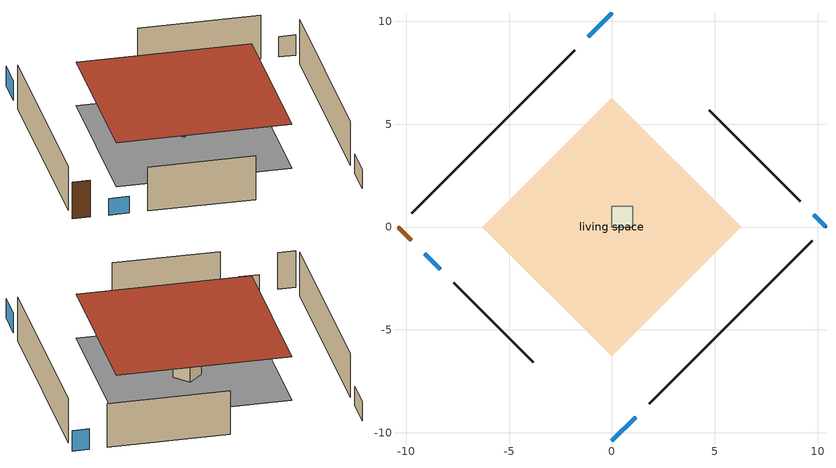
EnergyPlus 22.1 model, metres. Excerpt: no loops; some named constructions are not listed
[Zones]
central ac and furnace airloop ret air zone
 floor adiabatic (AdiabaticConst): 0,0 0,1 1,1 1,0 z0
 wall adiabatic (AdiabaticConst): 0,1 0,0 1,0 1,1 0,1 z0:1
 ceiling adiabatic (AdiabaticConst): 1,0 1,1 0,1 0,0 z1
living space
 floor adiabatic (Floor1 construction): -6.29,0 0,6.29 6.29,0 0,-6.29 z0
 wall outside (AdiabaticWallConstruction 1): -10.4,0 -9.75,-0.65 z0:2.03
 wall outside (AdiabaticWallConstruction): 10.4,0 9.8,0.6 z0:1.14; 0,-10.4 1.15,-9.25 / 0,10.4 -1.15,9.25 z0:1.08; -9.1,-1.3 -8.35,-2.05 z0:0.92
 wall outside (Wall1 construction): 9.14,1.26 4.73,5.67 z0:2.44
 wall outside (Wall2 construction): 1.81,-8.6 9.74,-0.66 z0:2.44
 wall outside (Wall3 construction): -7.69,-2.71 -3.82,-6.58 z0:2.44
 wall outside (Wall6 construction): -1.81,8.6 -9.74,0.66 z0:2.44
 window (WindowConstruction): 10.4,0 9.8,0.6 z0:1.14
 window (WindowConstruction 1): 0,-10.4 1.15,-9.25 z0:1.08
 window (WindowConstruction 2): -9.1,-1.3 -8.35,-2.05 z0:0.91
 window (WindowConstruction 3): 0,10.4 -1.15,9.25 z0:1.08
 door (Door): -10.4,0 -9.76,-0.65 z0:2.03
 roof outside (Roof1 construction): 0,6.29 -6.29,0 0,-6.29 6.29,0 z2.44
[Schedule:Compact]
mains temperature schedule: Through: 01/03, For: AllDays, Until: 24:00, 19.0544, Through: 01/04, For: AllDays, Until: 24:00, 19.0133, Through: 01/05, For: AllDays, Until: 24:00, 18.9744, Through: 01/06, For: AllDays, Until: 24:00, 18.9383, Through: 01/07, For: AllDays, Until: 24:00, 18.9044, Through: 01/08, For: AllDays, Until: 24:00, 18.8728, Through: 01/09, For: AllDays, Until: 24:00, 18.8439, Through: 01/10, For: AllDays, Until: 24:00, 18.8178, Through: 01/11, For: AllDays, Until: 24:00, 18.7933, Through: 01/12, For: AllDays, Until: 24:00, 18.7717, Through: 01/13, For: AllDays, Until: 24:00, 18.7528, Through: 01/14, For: AllDays, Until: 24:00, 18.7361, Through: 01/15, For: AllDays, Until: 24:00, 18.7222, Through: 01/16, For: AllDays, Until: 24:00, 18.7106, Through: 01/17, For: AllDays, Until: 24:00, 18.7011, Through: 01/18, For: AllDays, Until: 24:00, 18.6944, Through: 01/19, For: AllDays, Until: 24:00, 18.6906, Through: 01/20, For: AllDays, Until: 24:00, 18.6889, Through: 01/21, For: AllDays, Until: 24:00, 18.69, Through: 01/22, For: AllDays, Until: 24:00, 18.6933, Through: 01/23, For: AllDays, Until: 24:00, 18.6989, Through: 01/24, For: AllDays, Until: 24:00, 18.7072, Through: 01/25, For: AllDays, Until: 24:00, 18.7183, Through: 01/26, For: AllDays, Until: 24:00, 18.7317, Through: 01/27, For: AllDays, Until: 24:00, 18.7472, Through: 01/28, For: AllDays, Until: 24:00, 18.7656, Through: 01/29, For: AllDays, Until: 24:00, 18.7867, Through: 01/30, For: AllDays, Until: 24:00, 18.81, Through: 01/31, For: AllDays, Until: 24:00, 18.8356, Through: 02/01, For: AllDays, Until: 24:00, 18.8639, Through: 02/02, For: AllDays, Until: 24:00, 18.8944, Through: 02/03, For: AllDays, Until: 24:00, 18.9278, Through: 02/04, For: AllDays, Until: 24:00, 18.9628, Through: 02/05, For: AllDays, Until: 24:00, 19.0011, Through: 02/06, For: AllDays, Until: 24:00, 19.0411, Through: 02/07, For: AllDays, Until: 24:00, 19.0839, Through: 02/08, For: AllDays, Until: 24:00, 19.1294, Through: 02/09, For: AllDays, Until: 24:00, 19.1767, Through: 02/10, For: AllDays, Until: 24:00, 19.2267, Through: 02/11, For: AllDays, Until: 24:00, 19.2789, Through: 02/12, For: AllDays, Until: 24:00, 19.3333, Through: 02/13, For: AllDays, Until: 24:00, 19.39, Through: 02/14, For: AllDays, Until: 24:00, 19.4494, Through: 02/15, For: AllDays, Until: 24:00, 19.5106, Through: 02/16, For: AllDays, Until: 24:00, 19.5744, Through: 02/17, For: AllDays, Until: 24:00, 19.64, Through: 02/18, For: AllDays, Until: 24:00, 19.7083, Through: 02/19, For: AllDays, Until: 24:00, 19.7789, Through: 02/20, For: AllDays, Until: 24:00, 19.8511, Through: 02/21, For: AllDays, Until: 24:00, 19.9261, Through: 02/22, For: AllDays, Until: 24:00, 20.0028, Through: 02/23, For: AllDays, Until: 24:00, 20.0817, Through: 02/24, For: AllDays, Until: 24:00, 20.1628, Through: 02/25, For: AllDays, Until: 24:00, 20.2456, Through: 02/26, For: AllDays, Until: 24:00, 20.3306, Through: 02/27, For: AllDays, Until: 24:00, 20.4178, Through: 02/28, For: AllDays, Until: 24:00, 20.5072, Through: 03/01, For: AllDays, Until: 24:00, 20.5983, Through: 03/02, For: AllDays, Until: 24:00, 20.6911, Through: 03/03, For: AllDays, Until: 24:00, 20.7861, Through: 03/04, For: AllDays, Until: 24:00, 20.8828, Through: 03/05, For: AllDays, Until: 24:00, 20.9817, Through: 03/06, For: AllDays, Until: 24:00, 21.0817, Through: 03/07, For: AllDays, Until: 24:00, 21.1844, Through: 03/08, For: AllDays, Until: 24:00, 21.2883, Through: 03/09, For: AllDays, Until: 24:00, 21.3939, Through: 03/10, For: AllDays, Until: 24:00, 21.5017, Through: 03/11, For: AllDays, Until: 24:00, 21.6106, Through: 03/12, For: AllDays, Until: 24:00, 21.7211, Through: 03/13, For: AllDays, Until: 24:00, 21.8339, Through: 03/14, For: AllDays, Until: 24:00, 21.9478, Through: 03/15, For: AllDays, Until: 24:00, 22.0633, Through: 03/16, For: AllDays, Until: 24:00, 22.18, Through: 03/17, For: AllDays, Until: 24:00, 22.2983, Through: 03/18, For: AllDays, Until: 24:00, 22.4183, Through: 03/19, For: AllDays, Until: 24:00, 22.5394, Through: 03/20, For: AllDays, Until: 24:00, 22.6622, Through: 03/21, For: AllDays, Until: 24:00, 22.7861, Through: 03/22, For: AllDays, Until: 24:00, 22.9117, Through: 03/23, For: AllDays, Until: 24:00, 23.0383, Through: 03/24, For: AllDays, Until: 24:00, 23.1656, Through: 03/25, For: AllDays, Until: 24:00, 23.2944, Through: 03/26, For: AllDays, Until: 24:00, 23.4244, Through: 03/27, For: AllDays, Until: 24:00, 23.5561, Through: 03/28, For: AllDays, Until: 24:00, 23.6878, Through: 03/29, For: AllDays, Until: 24:00, 23.8211, Through: 03/30, For: AllDays, Until: 24:00, 23.9556, Through: 03/31, For: AllDays, Until: 24:00, 24.0906, Through: 04/01, For: AllDays, Until: 24:00, 24.2267, Through: 04/02, For: AllDays, Until: 24:00, 24.3633, Through: 04/03, For: AllDays, Until: 24:00, 24.5011, Through: 04/04, For: AllDays, Until: 24:00, 24.6394, Through: 04/05, For: AllDays, Until: 24:00, 24.7789, Through: 04/06, For: AllDays, Until: 24:00, 24.9189, Through: 04/07, For: AllDays, Until: 24:00, 25.0594, Through: 04/08, For: AllDays, Until: 24:00, 25.2006, Through: 04/09, For: AllDays, Until: 24:00, 25.3422, Through: 04/10, For: AllDays, Until: 24:00, 25.485, Through: 04/11, For: AllDays, Until: 24:00, 25.6278, Through: 04/12, For: AllDays, Until: 24:00, 25.7706, Through: 04/13, For: AllDays, Until: 24:00, 25.9144, Through: 04/14, For: AllDays, Until: 24:00, 26.0583, Through: 04/15, For: AllDays, Until: 24:00, 26.2028, Through: 04/16, For: AllDays, Until: 24:00, 26.3472, Through: 04/17, For: AllDays, Until: 24:00, 26.4922, Through: 04/18, For: AllDays, Until: 24:00, 26.6372, Through: 04/19, For: AllDays, Until: 24:00, 26.7822, Through: 04/20, For: AllDays, Until: 24:00, 26.9278, Through: 04/21, For: AllDays, Until: 24:00, 27.0733, Through: 04/22, For: AllDays, Until: 24:00, 27.2183, Through: 04/23, For: AllDays, Until: 24:00, 27.3639, Through: 04/24, For: AllDays, Until: 24:00, 27.5089, Through: 04/25, For: AllDays, Until: 24:00, 27.6544, Through: 04/26, For: AllDays, Until: 24:00, 27.7994, Through: 04/27, For: AllDays, Until: 24:00, 27.9439, Through: 04/28, For: AllDays, Until: 24:00, 28.0889, Through: 04/29, For: AllDays, Until: 24:00, 28.2328, Through: 04/30, For: AllDays, Until: 24:00, 28.3767, Through: 05/01, For: AllDays, Until: 24:00, 28.5206, Through: 05/02, For: AllDays, Until: 24:00, 28.6639, Through: 05/03, For: AllDays, Until: 24:00, 28.8067, Through: 05/04, For: AllDays, Until: 24:00, 28.9489, Through: 05/05, For: AllDays, Until: 24:00, 29.0906, Through: 05/06, For: AllDays, Until: 24:00, 29.2317, Through: 05/07, For: AllDays, Until: 24:00, 29.3722, Through: 05/08, For: AllDays, Until: 24:00, 29.5117, Through: 05/09, For: AllDays, Until: 24:00, 29.6511, Through: 05/10, For: AllDays, Until: 24:00, 29.7894, Through: 05/11, For: AllDays, Until: 24:00, 29.9272, Through: 05/12, For: AllDays, Until: 24:00, 30.0639, Through: 05/13, For: AllDays, Until: 24:00, 30.1994, Through: 05/14, For: AllDays, Until: 24:00, 30.3344, Through: 05/15, For: AllDays, Until: 24:00, 30.4689, Through: 05/16, For: AllDays, Until: 24:00, 30.6017, Through: 05/17, For: AllDays, Until: 24:00, 30.7339, Through: 05/18, For: AllDays, Until: 24:00, 30.865, Through: 05/19, For: AllDays, Until: 24:00, 30.995, Through: 05/20, For: AllDays, Until: 24:00, 31.1233, Through: 05/21, For: AllDays, Until: 24:00, 31.2511, Through: 05/22, For: AllDays, Until: 24:00, 31.3772, Through: 05/23, For: AllDays, Until: 24:00, 31.5022, Through: 05/24, For: AllDays, Until: 24:00, 31.6261, Through: 05/25, For: AllDays, Until: 24:00, 31.7489, Through: 05/26, For: AllDays, Until: 24:00, 31.87, Through: 05/27, For: AllDays, Until: 24:00, 31.9894, Through: 05/28, For: AllDays, Until: 24:00, 32.1078, Through: 05/29, For: AllDays, Until: 24:00, 32.2244, Through: 05/30, For: AllDays, Until: 24:00, 32.34, Through: 05/31, For: AllDays, Until: 24:00, 32.4533, Through: 06/01, For: AllDays, Until: 24:00, 32.5656, Through: 06/02, For: AllDays, Until: 24:00, 32.6761, Through: 06/03, For: AllDays, Until: 24:00, 32.785, Through: 06/04, For: AllDays, Until: 24:00, 32.8922, Through: 06/05, For: AllDays, Until: 24:00, 32.9978, Through: 06/06, For: AllDays, Until: 24:00, 33.1017, Through: 06/07, For: AllDays, Until: 24:00, 33.2039, Through: 06/08, For: AllDays, Until: 24:00, 33.3039, Through: 06/09, For: AllDays, Until: 24:00, 33.4022, Through: 06/10, For: AllDays, Until: 24:00, 33.4989, Through: 06/11, For: AllDays, Until: 24:00, 33.5933, Through: 06/12, For: AllDays, Until: 24:00, 33.6861, Through: 06/13, For: AllDays, Until: 24:00, 33.7772, Through: 06/14, For: AllDays, Until: 24:00, 33.8661, Through: 06/15, For: AllDays, Until: 24:00, 33.9528, Through: 06/16, For: AllDays, Until: 24:00, 34.0378, Through: 06/17, For: AllDays, Until: 24:00, 34.1206, Through: 06/18, For: AllDays, Until: 24:00, 34.2011, Through: 06/19, For: AllDays, Until: 24:00, 34.28, Through: 06/20, For: AllDays, Until: 24:00, 34.3561, Through: 06/21, For: AllDays, Until: 24:00, 34.4306, Through: 06/22, For: AllDays, Until: 24:00, 34.5028, Through: 06/23, For: AllDays, Until: 24:00, 34.5728, Through: 06/24, For: AllDays, Until: 24:00, 34.6406, Through: 06/25, For: AllDays, Until: 24:00, 34.7061, Through: 06/26, For: AllDays, Until: 24:00, 34.77, Through: 06/27, For: AllDays, Until: 24:00, 34.8311, Through: 06/28, For: AllDays, Until: 24:00, 34.8894, Through: 06/29, For: AllDays, Until: 24:00, 34.9461, Through: 06/30, For: AllDays, Until: 24:00, 35.0006, Through: 07/01, For: AllDays, Until: 24:00, 35.0522, Through: 07/02, For: AllDays, Until: 24:00, 35.1017, Through: 07/03, For: AllDays, Until: 24:00, 35.1489, Through: 07/04, For: AllDays, Until: 24:00, 35.1939, Through: 07/05, For: AllDays, Until: 24:00, 35.2361, Through: 07/06, For: AllDays, Until: 24:00, 35.2761, Through: 07/07, For: AllDays, Until: 24:00, 35.3139, Through: 07/08, For: AllDays, Until: 24:00, 35.3489, Through: 07/09, For: AllDays, Until: 24:00, 35.3817, Through: 07/10, For: AllDays, Until: 24:00, 35.4122, Through: 07/11, For: AllDays, Until: 24:00, 35.44, Through: 07/12, For: AllDays, Until: 24:00, 35.4656, Through: 07/13, For: AllDays, Until: 24:00, 35.4883, Through: 07/14, For: AllDays, Until: 24:00, 35.5089, Through: 07/15, For: AllDays, Until: 24:00, 35.5267, Through: 07/16, For: AllDays, Until: 24:00, 35.5422, Through: 07/17, For: AllDays, Until: 24:00, 35.5556, Through: 07/18, For: AllDays, Until: 24:00, 35.5661, Through: 07/19, For: AllDays, Until: 24:00, 35.5739, Through: 07/20, For: AllDays, Until: 24:00, 35.5794, Through: 07/21, For: AllDays, Until: 24:00, 35.5828, Through: 07/22, For: AllDays, Until: 24:00, 35.5833, Through: 07/23, For: AllDays, Until: 24:00, 35.5811, Through: 07/24, For: AllDays, Until: 24:00, 35.5767, Through: 07/25, For: AllDays, Until: 24:00, 35.5694, Through: 07/26, For: AllDays, Until: 24:00, 35.56, Through: 07/27, For: AllDays, Until: 24:00, 35.5483, Through: 07/28, For: AllDays, Until: 24:00, 35.5339, Through: 07/29, For: AllDays, Until: 24:00, 35.5167, Through: 07/30, For: AllDays, Until: 24:00, 35.4972, Through: 07/31, For: AllDays, Until: 24:00, 35.4756, Through: 08/01, For: AllDays, Until: 24:00, 35.4511, Through: 08/02, For: AllDays, Until: 24:00, 35.4244, Through: 08/03, For: AllDays, Until: 24:00, 35.395, Through: 08/04, For: AllDays, Until: 24:00, 35.3633, Through: 08/05, For: AllDays, Until: 24:00, 35.3289, Through: 08/06, For: AllDays, Until: 24:00, 35.2922, Through: 08/07, For: AllDays, Until: 24:00, 35.2533, Through: 08/08, For: AllDays, Until: 24:00, 35.2122, Through: 08/09, For: AllDays, Until: 24:00, 35.1683, Through: 08/10, For: AllDays, Until: 24:00, 35.1222, Through: 08/11, For: AllDays, Until: 24:00, 35.0733, Through: 08/12, For: AllDays, Until: 24:00, 35.0228, Through: 08/13, For: AllDays, Until: 24:00, 34.9694, Through: 08/14, For: AllDays, Until: 24:00, 34.9139, Through: 08/15, For: AllDays, Until: 24:00, 34.8561, Through: 08/16, For: AllDays, Until: 24:00, 34.7956, Through: 08/17, For: AllDays, Until: 24:00, 34.7333, Through: 08/18, For: AllDays, Until: 24:00, 34.6689, Through: 08/19, For: AllDays, Until: 24:00, 34.6017, Through: 08/20, For: AllDays, Until: 24:00, 34.5328, Through: 08/21, For: AllDays, Until: 24:00, 34.4617, Through: 08/22, For: AllDays, Until: 24:00, 34.3878, Through: 08/23, For: AllDays, Until: 24:00, 34.3122, Through: 08/24, For: AllDays, Until: 24:00, 34.2344, Through: 08/25, For: AllDays, Until: 24:00, 34.155, Through: 08/26, For: AllDays, Until: 24:00, 34.0728, Through: 08/27, For: AllDays, Until: 24:00, 33.9889, Through: 08/28, For: AllDays, Until: 24:00, 33.9028, Through: 08/29, For: AllDays, Until: 24:00, 33.815, Through: 08/30, For: AllDays, Until: 24:00, 33.725, Through: 08/31, For: AllDays, Until: 24:00, 33.6328, Through: 09/01, For: AllDays, Until: 24:00, 33.5389, Through: 09/02, For: AllDays, Until: 24:00, 33.4433, Through: 09/03, For: AllDays, Until: 24:00, 33.3456, Through: 09/04, For: AllDays, Until: 24:00, 33.2461, Through: 09/05, For: AllDays, Until: 24:00, 33.145, Through: 09/06, For: AllDays, Until: 24:00, 33.0417, Through: 09/07, For: AllDays, Until: 24:00, 32.9372, Through: 09/08, For: AllDays, Until: 24:00, 32.8306, Through: 09/09, For: AllDays, Until: 24:00, 32.7222, Through: 09/10, For: AllDays, Until: 24:00, 32.6122, Through: 09/11, For: AllDays, Until: 24:00, 32.5011, Through: 09/12, For: AllDays, Until: 24:00, 32.3878, Through: 09/13, For: AllDays, Until: 24:00, 32.2733, Through: 09/14, For: AllDays, Until: 24:00, 32.1572, Through: 09/15, For: AllDays, Until: 24:00, 32.0394, Through: 09/16, For: AllDays, Until: 24:00, 31.9206, Through: 09/17, For: AllDays, Until: 24:00, 31.8, Through: 09/18, For: AllDays, Until: 24:00, 31.6778, Through: 09/19, For: AllDays, Until: 24:00, 31.555, Through: 09/20, For: AllDays, Until: 24:00, 31.43, Through: 09/21, For: AllDays, Until: 24:00, 31.3044, Through: 09/22, For: AllDays, Until: 24:00, 31.1772, Through: 09/23, For: AllDays, Until: 24:00, 31.0494, Through: 09/24, For: AllDays, Until: 24:00, 30.92, Through: 09/25, For: AllDays, Until: 24:00, 30.7894, Through: 09/26, For: AllDays, Until: 24:00, 30.6578, Through: 09/27, For: AllDays, Until: 24:00, 30.525, Through: 09/28, For: AllDays, Until: 24:00, 30.3911, Through: 09/29, For: AllDays, Until: 24:00, 30.2567, Through: 09/30, For: AllDays, Until: 24:00, 30.1211, Through: 10/01, For: AllDays, Until: 24:00, 29.985, Through: 10/02, For: AllDays, Until: 24:00, 29.8478, Through: 10/03, For: AllDays, Until: 24:00, 29.7094, Through: 10/04, For: AllDays, Until: 24:00, 29.5706, Through: 10/05, For: AllDays, Until: 24:00, 29.4311, Through: 10/06, For: AllDays, Until: 24:00, 29.2906, Through: 10/07, For: AllDays, Until: 24:00, 29.15, Through: 10/08, For: AllDays, Until: 24:00, 29.0083, Through: 10/09, For: AllDays, Until: 24:00, 28.8667, Through: 10/10, For: AllDays, Until: 24:00, 28.7239, Through: 10/11, For: AllDays, Until: 24:00, 28.5811, Through: 10/12, For: AllDays, Until: 24:00, 28.4378, Through: 10/13, For: AllDays, Until: 24:00, 28.2939, Through: 10/14, For: AllDays, Until: 24:00, 28.1494, Through: 10/15, For: AllDays, Until: 24:00, 28.005, Through: 10/16, For: AllDays, Until: 24:00, 27.8606, Through: 10/17, For: AllDays, Until: 24:00, 27.7156, Through: 10/18, For: AllDays, Until: 24:00, 27.5706, Through: 10/19, For: AllDays, Until: 24:00, 27.425, Through: 10/20, For: AllDays, Until: 24:00, 27.28, Through: 10/21, For: AllDays, Until: 24:00, 27.1344, Through: 10/22, For: AllDays, Until: 24:00, 26.9889, Through: 10/23, For: AllDays, Until: 24:00, 26.8439, Through: 10/24, For: AllDays, Until: 24:00, 26.6983, Through: 10/25, For: AllDays, Until: 24:00, 26.5533, Through: 10/26, For: AllDays, Until: 24:00, 26.4083, Through: 10/27, For: AllDays, Until: 24:00, 26.2639, Through: 10/28, For: AllDays, Until: 24:00, 26.1194, Through: 10/29, For: AllDays, Until: 24:00, 25.975, Through: 10/30, For: AllDays, Until: 24:00, 25.8311, Through: 10/31, For: AllDays, Until: 24:00, 25.6878, Through: 11/01, For: AllDays, Until: 24:00, 25.545, Through: 11/02, For: AllDays, Until: 24:00, 25.4022, Through: 11/03, For: AllDays, Until: 24:00, 25.2606, Through: 11/04, For: AllDays, Until: 24:00, 25.1189, Through: 11/05, For: AllDays, Until: 24:00, 24.9783, Through: 11/06, For: AllDays, Until: 24:00, 24.8378, Through: 11/07, For: AllDays, Until: 24:00, 24.6983, Through: 11/08, For: AllDays, Until: 24:00, 24.5594, Through: 11/09, For: AllDays, Until: 24:00, 24.4217, Through: 11/10, For: AllDays, Until: 24:00, 24.2844, Through: 11/11, For: AllDays, Until: 24:00, 24.1478, Through: 11/12, For: AllDays, Until: 24:00, 24.0122, Through: 11/13, For: AllDays, Until: 24:00, 23.8778, Through: 11/14, For: AllDays, Until: 24:00, 23.7439, Through: 11/15, For: AllDays, Until: 24:00, 23.6117, Through: 11/16, For: AllDays, Until: 24:00, 23.48, Through: 11/17, For: AllDays, Until: 24:00, 23.3494, Through: 11/18, For: AllDays, Until: 24:00, 23.22, Through: 11/19, For: AllDays, Until: 24:00, 23.0917, Through: 11/20, For: AllDays, Until: 24:00, 22.965, Through: 11/21, For: AllDays, Until: 24:00, 22.8389, Through: 11/22, For: AllDays, Until: 24:00, 22.7144, Through: 11/23, For: AllDays, Until: 24:00, 22.5911, Through: 11/24, For: AllDays, Until: 24:00, 22.4694, Through: 11/25, For: AllDays, Until: 24:00, 22.3489, Through: 11/26, For: AllDays, Until: 24:00, 22.23, Through: 11/27, For: AllDays, Until: 24:00, 22.1122, Through: 11/28, For: AllDays, Until: 24:00, 21.9961, Through: 11/29, For: AllDays, Until: 24:00, 21.8817, Through: 11/30, For: AllDays, Until: 24:00, 21.7683, Through: 12/01, For: AllDays, Until: 24:00, 21.6572, Through: 12/02, For: AllDays, Until: 24:00, 21.5472, Through: 12/03, For: AllDays, Until: 24:00, 21.4389, Through: 12/04, For: AllDays, Until: 24:00, 21.3328, Through: 12/05, For: AllDays, Until: 24:00, 21.2278, Through: 12/06, For: AllDays, Until: 24:00, 21.125, Through: 12/07, For: AllDays, Until: 24:00, 21.0239, Through: 12/08, For: AllDays, Until: 24:00, 20.9244, Through: 12/09, For: AllDays, Until: 24:00, 20.8267, Through: 12/10, For: AllDays, Until: 24:00, 20.7311, Through: 12/11, For: AllDays, Until: 24:00, 20.6372, Through: 12/12, For: AllDays, Until: 24:00, 20.545, Through: 12/13, For: AllDays, Until: 24:00, 20.455, Through: 12/14, For: AllDays, Until: 24:00, 20.3672, Through: 12/15, For: AllDays, Until: 24:00, 20.2811, Through: 12/16, For: AllDays, Until: 24:00, 20.1972, Through: 12/17, For: AllDays, Until: 24:00, 20.1156, Through: 12/18, For: AllDays, Until: 24:00, 20.0356, Through: 12/19, For: AllDays, Until: 24:00, 19.9578, Through: 12/20, For: AllDays, Until: 24:00, 19.8822, Through: 12/21, For: AllDays, Until: 24:00, 19.8089, Through: 12/22, For: AllDays, Until: 24:00, 19.7378, Through: 12/23, For: AllDays, Until: 24:00, 19.6689, Through: 12/24, For: AllDays, Until: 24:00, 19.6017, Through: 12/25, For: AllDays, Until: 24:00, 19.5372, Through: 12/26, For: AllDays, Until: 24:00, 19.475, Through: 12/27, For: AllDays, Until: 24:00, 19.415, Through: 12/28, For: AllDays, Until: 24:00, 19.3572, Through: 12/29, For: AllDays, Until: 24:00, 19.3017, Through: 12/30, For: AllDays, Until: 24:00, 19.2483, Through: 12/31, For: AllDays, Until: 24:00, 19.1972, Through: 01/01, For: AllDays, Until: 24:00, 19.1489
